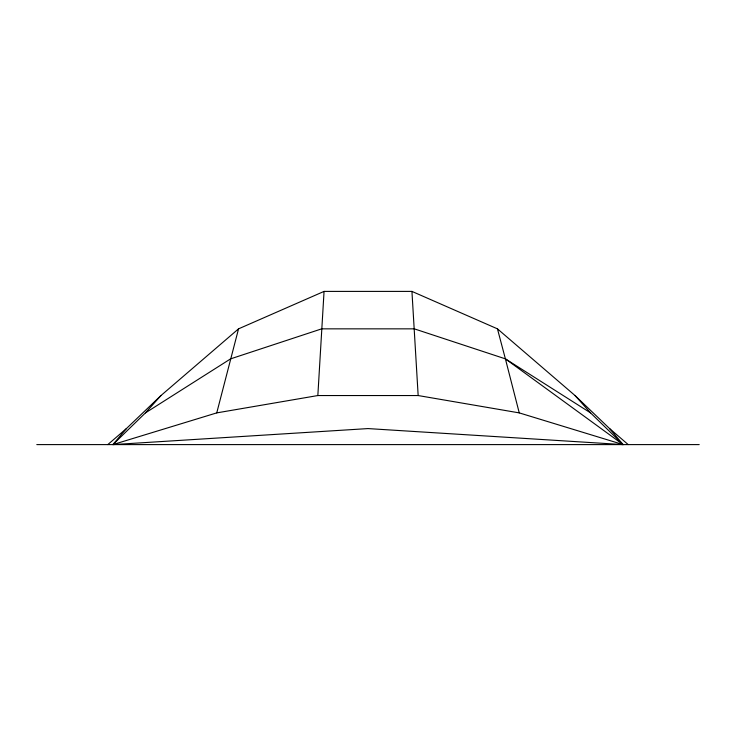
<?xml version="1.0" encoding="UTF-8"?>
<svg xmlns="http://www.w3.org/2000/svg" width="736" height="736" viewBox="0 0 736 736"><rect width="100%" height="100%" fill="white"/><g stroke="black" fill="none" stroke-linecap="round" stroke-linejoin="round"><path stroke-width="1.1" d="M324.061 291.401L238.547 328.845L160.963 395.545L126.399 428.582L112.893 444.599L216.752 412.887L317.842 395.545L324.061 291.401L411.939 291.401L497.453 328.845L575.037 395.545L609.601 428.582L628.213 444.599M216.752 412.887L238.547 328.845M609.601 428.582L623.107 444.599L368 428.582L112.893 444.599L145.443 412.887L160.963 395.545M107.787 444.599L126.399 428.582M145.443 412.887L230.607 358.855L321.706 328.845L414.294 328.845L505.393 358.855L590.557 412.887L623.107 444.599L519.248 412.887L418.158 395.545L317.842 395.545M36.8 444.599L699.2 444.599M497.453 328.845L505.393 358.855L623.107 444.599M575.037 395.545L590.557 412.887M505.393 358.855L519.248 412.887M411.939 291.401L418.158 395.545"/></g></svg>
